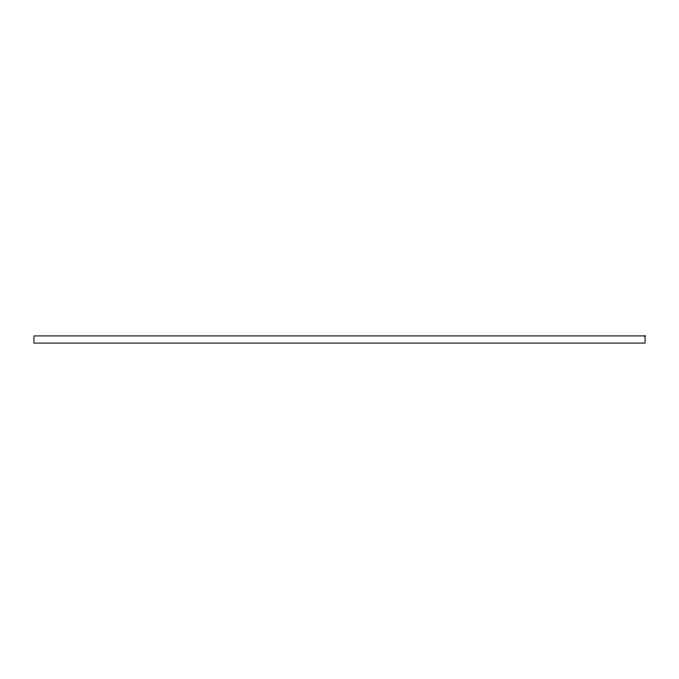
<?xml version="1.0" encoding="UTF-8"?>
<svg xmlns="http://www.w3.org/2000/svg" width="679" height="679" viewBox="0 0 679 679"><rect width="100%" height="100%" fill="white"/><g stroke="black" fill="none" stroke-linecap="round" stroke-linejoin="round"><path stroke-width="1.02" d="M645.05 335.918L33.95 335.918L33.95 343.082L645.05 343.082L645.05 335.918"/></g></svg>
